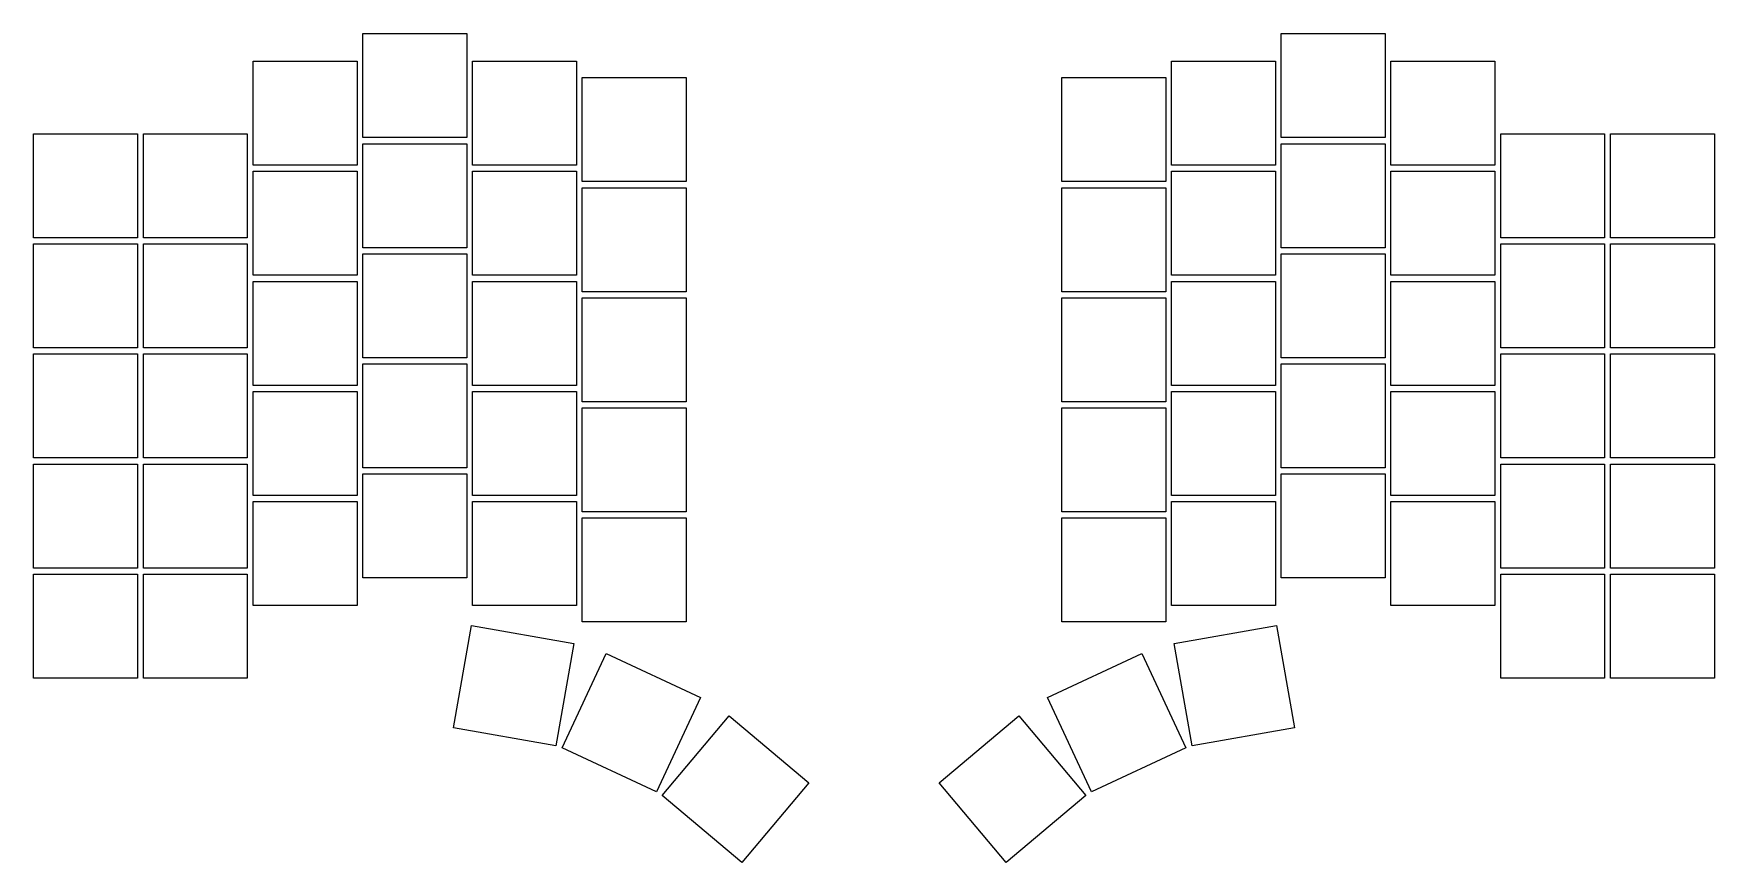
# Model space of a CAD drawing. Header units: millimetres. Extents: x 18 to 309, y -161 to -17.
import ezdxf

# ---------------------------------------------------------------- set-up
doc = ezdxf.new("R2010")
doc.units = ezdxf.units.MM

msp = doc.modelspace()

# ---------------------------------------------------------------- linework, layer by layer
for p, q in [((75, -17.46), (93, -17.46)), ((75, -35.46), (75, -17.46)), ((93, -17.46), (93, -35.46)), ((234, -17.46), (252, -17.46)), ((234, -35.46), (234, -17.46)), ((252, -17.46), (252, -35.46)), ((56, -22.23), (74, -22.23)), ((56, -40.23), (56, -22.23)), ((74, -22.23), (74, -40.23)), ((94, -22.23), (112, -22.23)), ((94, -40.23), (94, -22.23)), ((112, -22.23), (112, -40.23)), ((215, -22.23), (233, -22.23)), ((215, -40.23), (215, -22.23)), ((233, -22.23), (233, -40.23)), ((253, -22.23), (271, -22.23)), ((253, -40.23), (253, -22.23)), ((271, -22.23), (271, -40.23)), ((113, -25.08), (131, -25.08)), ((113, -43.08), (113, -25.08)), ((131, -25.08), (131, -43.08)), ((196, -25.08), (214, -25.08)), ((196, -43.08), (196, -25.08)), ((214, -25.08), (214, -43.08)), ((18, -34.8), (36, -34.8)), ((18, -52.8), (18, -34.8)), ((36, -34.8), (36, -52.8)), ((37, -34.8), (55, -34.8)), ((37, -52.8), (37, -34.8)), ((55, -34.8), (55, -52.8)), ((272, -34.8), (290, -34.8)), ((272, -52.8), (272, -34.8)), ((290, -34.8), (290, -52.8)), ((291, -34.8), (309, -34.8)), ((291, -52.8), (291, -34.8)), ((309, -34.8), (309, -52.8)), ((93, -35.46), (75, -35.46)), ((75, -36.51), (93, -36.51)), ((75, -54.51), (75, -36.51)), ((93, -36.51), (93, -54.51)), ((252, -35.46), (234, -35.46)), ((234, -36.51), (252, -36.51)), ((234, -54.51), (234, -36.51)), ((252, -36.51), (252, -54.51)), ((74, -40.23), (56, -40.23)), ((112, -40.23), (94, -40.23)), ((233, -40.23), (215, -40.23)), ((271, -40.23), (253, -40.23)), ((56, -41.28), (74, -41.28)), ((56, -59.28), (56, -41.28)), ((74, -41.28), (74, -59.28)), ((94, -41.28), (112, -41.28)), ((94, -59.28), (94, -41.28)), ((112, -41.28), (112, -59.28)), ((131, -43.08), (113, -43.08)), ((214, -43.08), (196, -43.08)), ((215, -41.28), (233, -41.28)), ((215, -59.28), (215, -41.28)), ((233, -41.28), (233, -59.28)), ((253, -41.28), (271, -41.28)), ((253, -59.28), (253, -41.28)), ((271, -41.28), (271, -59.28)), ((113, -44.13), (131, -44.13)), ((113, -62.13), (113, -44.13)), ((131, -44.13), (131, -62.13)), ((196, -44.13), (214, -44.13)), ((196, -62.13), (196, -44.13)), ((214, -44.13), (214, -62.13)), ((36, -52.8), (18, -52.8)), ((18, -53.85), (36, -53.85)), ((18, -71.85), (18, -53.85)), ((36, -53.85), (36, -71.85)), ((55, -52.8), (37, -52.8)), ((37, -53.85), (55, -53.85)), ((37, -71.85), (37, -53.85)), ((55, -53.85), (55, -71.85)), ((93, -54.51), (75, -54.51)), ((252, -54.51), (234, -54.51)), ((290, -52.8), (272, -52.8)), ((272, -53.85), (290, -53.85)), ((272, -71.85), (272, -53.85)), ((290, -53.85), (290, -71.85)), ((309, -52.8), (291, -52.8)), ((291, -53.85), (309, -53.85)), ((291, -71.85), (291, -53.85)), ((309, -53.85), (309, -71.85)), ((75, -55.56), (93, -55.56)), ((75, -73.56), (75, -55.56)), ((93, -55.56), (93, -73.56)), ((234, -55.56), (252, -55.56)), ((234, -73.56), (234, -55.56)), ((252, -55.56), (252, -73.56)), ((74, -59.28), (56, -59.28)), ((56, -60.33), (74, -60.33)), ((56, -78.33), (56, -60.33)), ((74, -60.33), (74, -78.33)), ((112, -59.28), (94, -59.28)), ((94, -60.33), (112, -60.33)), ((94, -78.33), (94, -60.33)), ((112, -60.33), (112, -78.33)), ((233, -59.28), (215, -59.28)), ((215, -60.33), (233, -60.33)), ((215, -78.33), (215, -60.33)), ((233, -60.33), (233, -78.33)), ((271, -59.28), (253, -59.28)), ((253, -60.33), (271, -60.33)), ((253, -78.33), (253, -60.33)), ((271, -60.33), (271, -78.33)), ((131, -62.13), (113, -62.13)), ((113, -63.18), (131, -63.18)), ((113, -81.18), (113, -63.18)), ((131, -63.18), (131, -81.18)), ((214, -62.13), (196, -62.13)), ((196, -63.18), (214, -63.18)), ((196, -81.18), (196, -63.18)), ((214, -63.18), (214, -81.18)), ((36, -71.85), (18, -71.85)), ((55, -71.85), (37, -71.85)), ((290, -71.85), (272, -71.85)), ((309, -71.85), (291, -71.85)), ((18, -72.9), (36, -72.9)), ((18, -90.9), (18, -72.9)), ((36, -72.9), (36, -90.9)), ((37, -72.9), (55, -72.9)), ((37, -90.9), (37, -72.9)), ((55, -72.9), (55, -90.9)), ((93, -73.56), (75, -73.56)), ((75, -74.61), (93, -74.61)), ((75, -92.61), (75, -74.61)), ((93, -74.61), (93, -92.61)), ((252, -73.56), (234, -73.56)), ((234, -74.61), (252, -74.61)), ((234, -92.61), (234, -74.61)), ((252, -74.61), (252, -92.61)), ((272, -72.9), (290, -72.9)), ((272, -90.9), (272, -72.9)), ((290, -72.9), (290, -90.9)), ((291, -72.9), (309, -72.9)), ((291, -90.9), (291, -72.9)), ((309, -72.9), (309, -90.9)), ((74, -78.33), (56, -78.33)), ((112, -78.33), (94, -78.33)), ((233, -78.33), (215, -78.33)), ((271, -78.33), (253, -78.33)), ((56, -79.38), (74, -79.38)), ((56, -97.38), (56, -79.38)), ((74, -79.38), (74, -97.38)), ((94, -79.38), (112, -79.38)), ((94, -97.38), (94, -79.38)), ((112, -79.38), (112, -97.38)), ((131, -81.18), (113, -81.18)), ((214, -81.18), (196, -81.18)), ((215, -79.38), (233, -79.38)), ((215, -97.38), (215, -79.38)), ((233, -79.38), (233, -97.38)), ((253, -79.38), (271, -79.38)), ((253, -97.38), (253, -79.38)), ((271, -79.38), (271, -97.38)), ((113, -82.23), (131, -82.23)), ((113, -100.23), (113, -82.23)), ((131, -82.23), (131, -100.23)), ((196, -82.23), (214, -82.23)), ((196, -100.23), (196, -82.23)), ((214, -82.23), (214, -100.23)), ((36, -90.9), (18, -90.9)), ((18, -91.95), (36, -91.95)), ((18, -109.95), (18, -91.95)), ((36, -91.95), (36, -109.95)), ((55, -90.9), (37, -90.9)), ((37, -91.95), (55, -91.95)), ((37, -109.95), (37, -91.95)), ((55, -91.95), (55, -109.95)), ((93, -92.61), (75, -92.61)), ((252, -92.61), (234, -92.61)), ((290, -90.9), (272, -90.9)), ((272, -91.95), (290, -91.95)), ((272, -109.95), (272, -91.95)), ((290, -91.95), (290, -109.95)), ((309, -90.9), (291, -90.9)), ((291, -91.95), (309, -91.95)), ((291, -109.95), (291, -91.95)), ((309, -91.95), (309, -109.95)), ((75, -93.66), (93, -93.66)), ((75, -111.66), (75, -93.66)), ((93, -93.66), (93, -111.66)), ((234, -93.66), (252, -93.66)), ((234, -111.66), (234, -93.66)), ((252, -93.66), (252, -111.66)), ((74, -97.38), (56, -97.38)), ((56, -98.43), (74, -98.43)), ((56, -116.43), (56, -98.43)), ((74, -98.43), (74, -116.43)), ((112, -97.38), (94, -97.38)), ((94, -98.43), (112, -98.43)), ((94, -116.43), (94, -98.43)), ((112, -98.43), (112, -116.43)), ((233, -97.38), (215, -97.38)), ((215, -98.43), (233, -98.43)), ((215, -116.43), (215, -98.43)), ((233, -98.43), (233, -116.43)), ((271, -97.38), (253, -97.38)), ((253, -98.43), (271, -98.43)), ((253, -116.43), (253, -98.43)), ((271, -98.43), (271, -116.43)), ((131, -100.23), (113, -100.23)), ((113, -101.28), (131, -101.28)), ((113, -119.28), (113, -101.28)), ((131, -101.28), (131, -119.28)), ((214, -100.23), (196, -100.23)), ((196, -101.28), (214, -101.28)), ((196, -119.28), (196, -101.28)), ((214, -101.28), (214, -119.28)), ((36, -109.95), (18, -109.95)), ((55, -109.95), (37, -109.95)), ((290, -109.95), (272, -109.95)), ((309, -109.95), (291, -109.95)), ((18, -111), (36, -111)), ((18, -129), (18, -111)), ((36, -111), (36, -129)), ((37, -111), (55, -111)), ((37, -129), (37, -111)), ((55, -111), (55, -129)), ((93, -111.66), (75, -111.66)), ((252, -111.66), (234, -111.66)), ((272, -111), (290, -111)), ((272, -129), (272, -111)), ((290, -111), (290, -129)), ((291, -111), (309, -111)), ((291, -129), (291, -111)), ((309, -111), (309, -129)), ((74, -116.43), (56, -116.43)), ((112, -116.43), (94, -116.43)), ((131, -119.28), (113, -119.28)), ((214, -119.28), (196, -119.28)), ((233, -116.43), (215, -116.43)), ((271, -116.43), (253, -116.43)), ((90.67, -137.59), (93.79, -119.86)), ((93.79, -119.86), (111.52, -122.99)), ((215.48, -122.99), (233.21, -119.86)), ((233.21, -119.86), (236.33, -137.59)), ((111.52, -122.99), (108.4, -140.71)), ((109.52, -141.07), (117.13, -124.75)), ((117.13, -124.75), (133.44, -132.36)), ((193.56, -132.36), (209.87, -124.75)), ((209.87, -124.75), (217.48, -141.07)), ((218.6, -140.71), (215.48, -122.99)), ((36, -129), (18, -129)), ((55, -129), (37, -129)), ((290, -129), (272, -129)), ((309, -129), (291, -129)), ((133.44, -132.36), (125.83, -148.67)), ((201.17, -148.67), (193.56, -132.36)), ((126.83, -149.31), (138.4, -135.52)), ((138.4, -135.52), (152.19, -147.09)), ((174.81, -147.09), (188.6, -135.52)), ((188.6, -135.52), (200.17, -149.31)), ((108.4, -140.71), (90.67, -137.59)), ((236.33, -137.59), (218.6, -140.71)), ((125.83, -148.67), (109.52, -141.07)), ((217.48, -141.07), (201.17, -148.67)), ((152.19, -147.09), (140.61, -160.88)), ((186.39, -160.88), (174.81, -147.09)), ((140.61, -160.88), (126.83, -149.31)), ((200.17, -149.31), (186.39, -160.88))]:
    msp.add_line(p, q)

doc.saveas('drawing.dxf')
